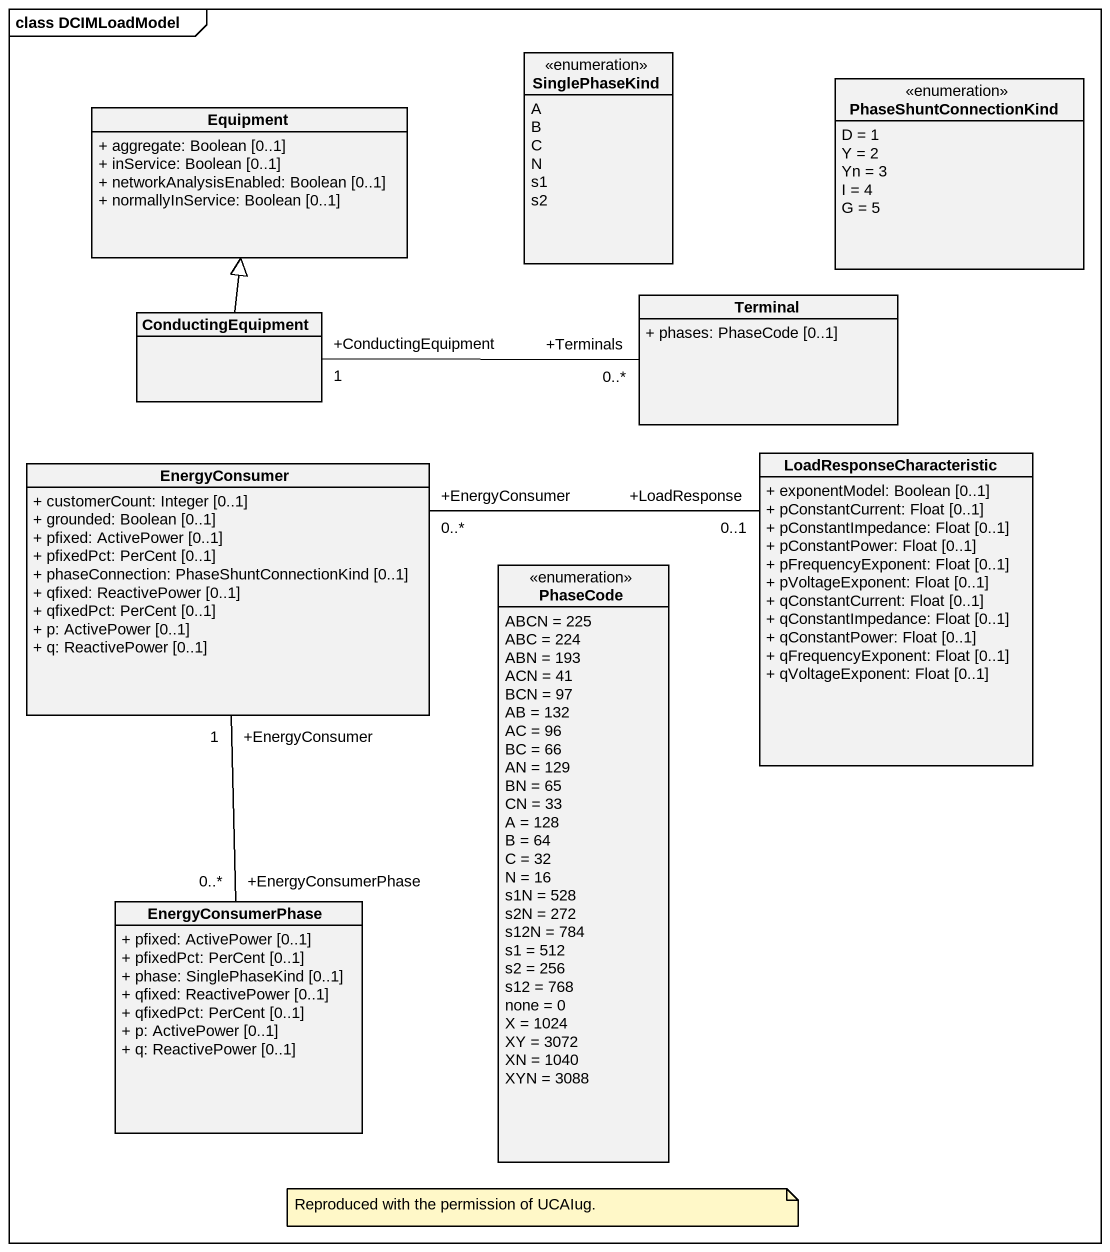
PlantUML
@startuml
mainframe class DCIMLoadModel
hide circle
hide empty members
skinparam classAttributeIconSize 0
enum SinglePhaseKind {
  A
  B
  C
  N
  s1
  s2
}
class Equipment {
  + aggregate: Boolean [0..1]
  + inService: Boolean [0..1]
  + networkAnalysisEnabled: Boolean [0..1]
  + normallyInService: Boolean [0..1]
}
enum PhaseShuntConnectionKind {
  D = 1
  Y = 2
  Yn = 3
  I = 4
  G = 5
}
class ConductingEquipment
class Terminal {
  + phases: PhaseCode [0..1]
}
class EnergyConsumer {
  + customerCount: Integer [0..1]
  + grounded: Boolean [0..1]
  + pfixed: ActivePower [0..1]
  + pfixedPct: PerCent [0..1]
  + phaseConnection: PhaseShuntConnectionKind [0..1]
  + qfixed: ReactivePower [0..1]
  + qfixedPct: PerCent [0..1]
  + p: ActivePower [0..1]
  + q: ReactivePower [0..1]
}
class LoadResponseCharacteristic {
  + exponentModel: Boolean [0..1]
  + pConstantCurrent: Float [0..1]
  + pConstantImpedance: Float [0..1]
  + pConstantPower: Float [0..1]
  + pFrequencyExponent: Float [0..1]
  + pVoltageExponent: Float [0..1]
  + qConstantCurrent: Float [0..1]
  + qConstantImpedance: Float [0..1]
  + qConstantPower: Float [0..1]
  + qFrequencyExponent: Float [0..1]
  + qVoltageExponent: Float [0..1]
}
enum PhaseCode {
  ABCN = 225
  ABC = 224
  ABN = 193
  ACN = 41
  BCN = 97
  AB = 132
  AC = 96
  BC = 66
  AN = 129
  BN = 65
  CN = 33
  A = 128
  B = 64
  C = 32
  N = 16
  s1N = 528
  s2N = 272
  s12N = 784
  s1 = 512
  s2 = 256
  s12 = 768
  none = 0
  X = 1024
  XY = 3072
  XN = 1040
  XYN = 3088
}
class EnergyConsumerPhase {
  + pfixed: ActivePower [0..1]
  + pfixedPct: PerCent [0..1]
  + phase: SinglePhaseKind [0..1]
  + qfixed: ReactivePower [0..1]
  + qfixedPct: PerCent [0..1]
  + p: ActivePower [0..1]
  + q: ReactivePower [0..1]
}
ConductingEquipment -up-|> Equipment
Terminal "+Terminals\n0..*" -left- "+ConductingEquipment\n1" ConductingEquipment
EnergyConsumer "+EnergyConsumer\n0..*" -right- "+LoadResponse\n0..1" LoadResponseCharacteristic
EnergyConsumer "+EnergyConsumer\n1" -- "+EnergyConsumerPhase\n0..*" EnergyConsumerPhase
note as N1
  Reproduced with the permission of UCAIug.
end note
@enduml
